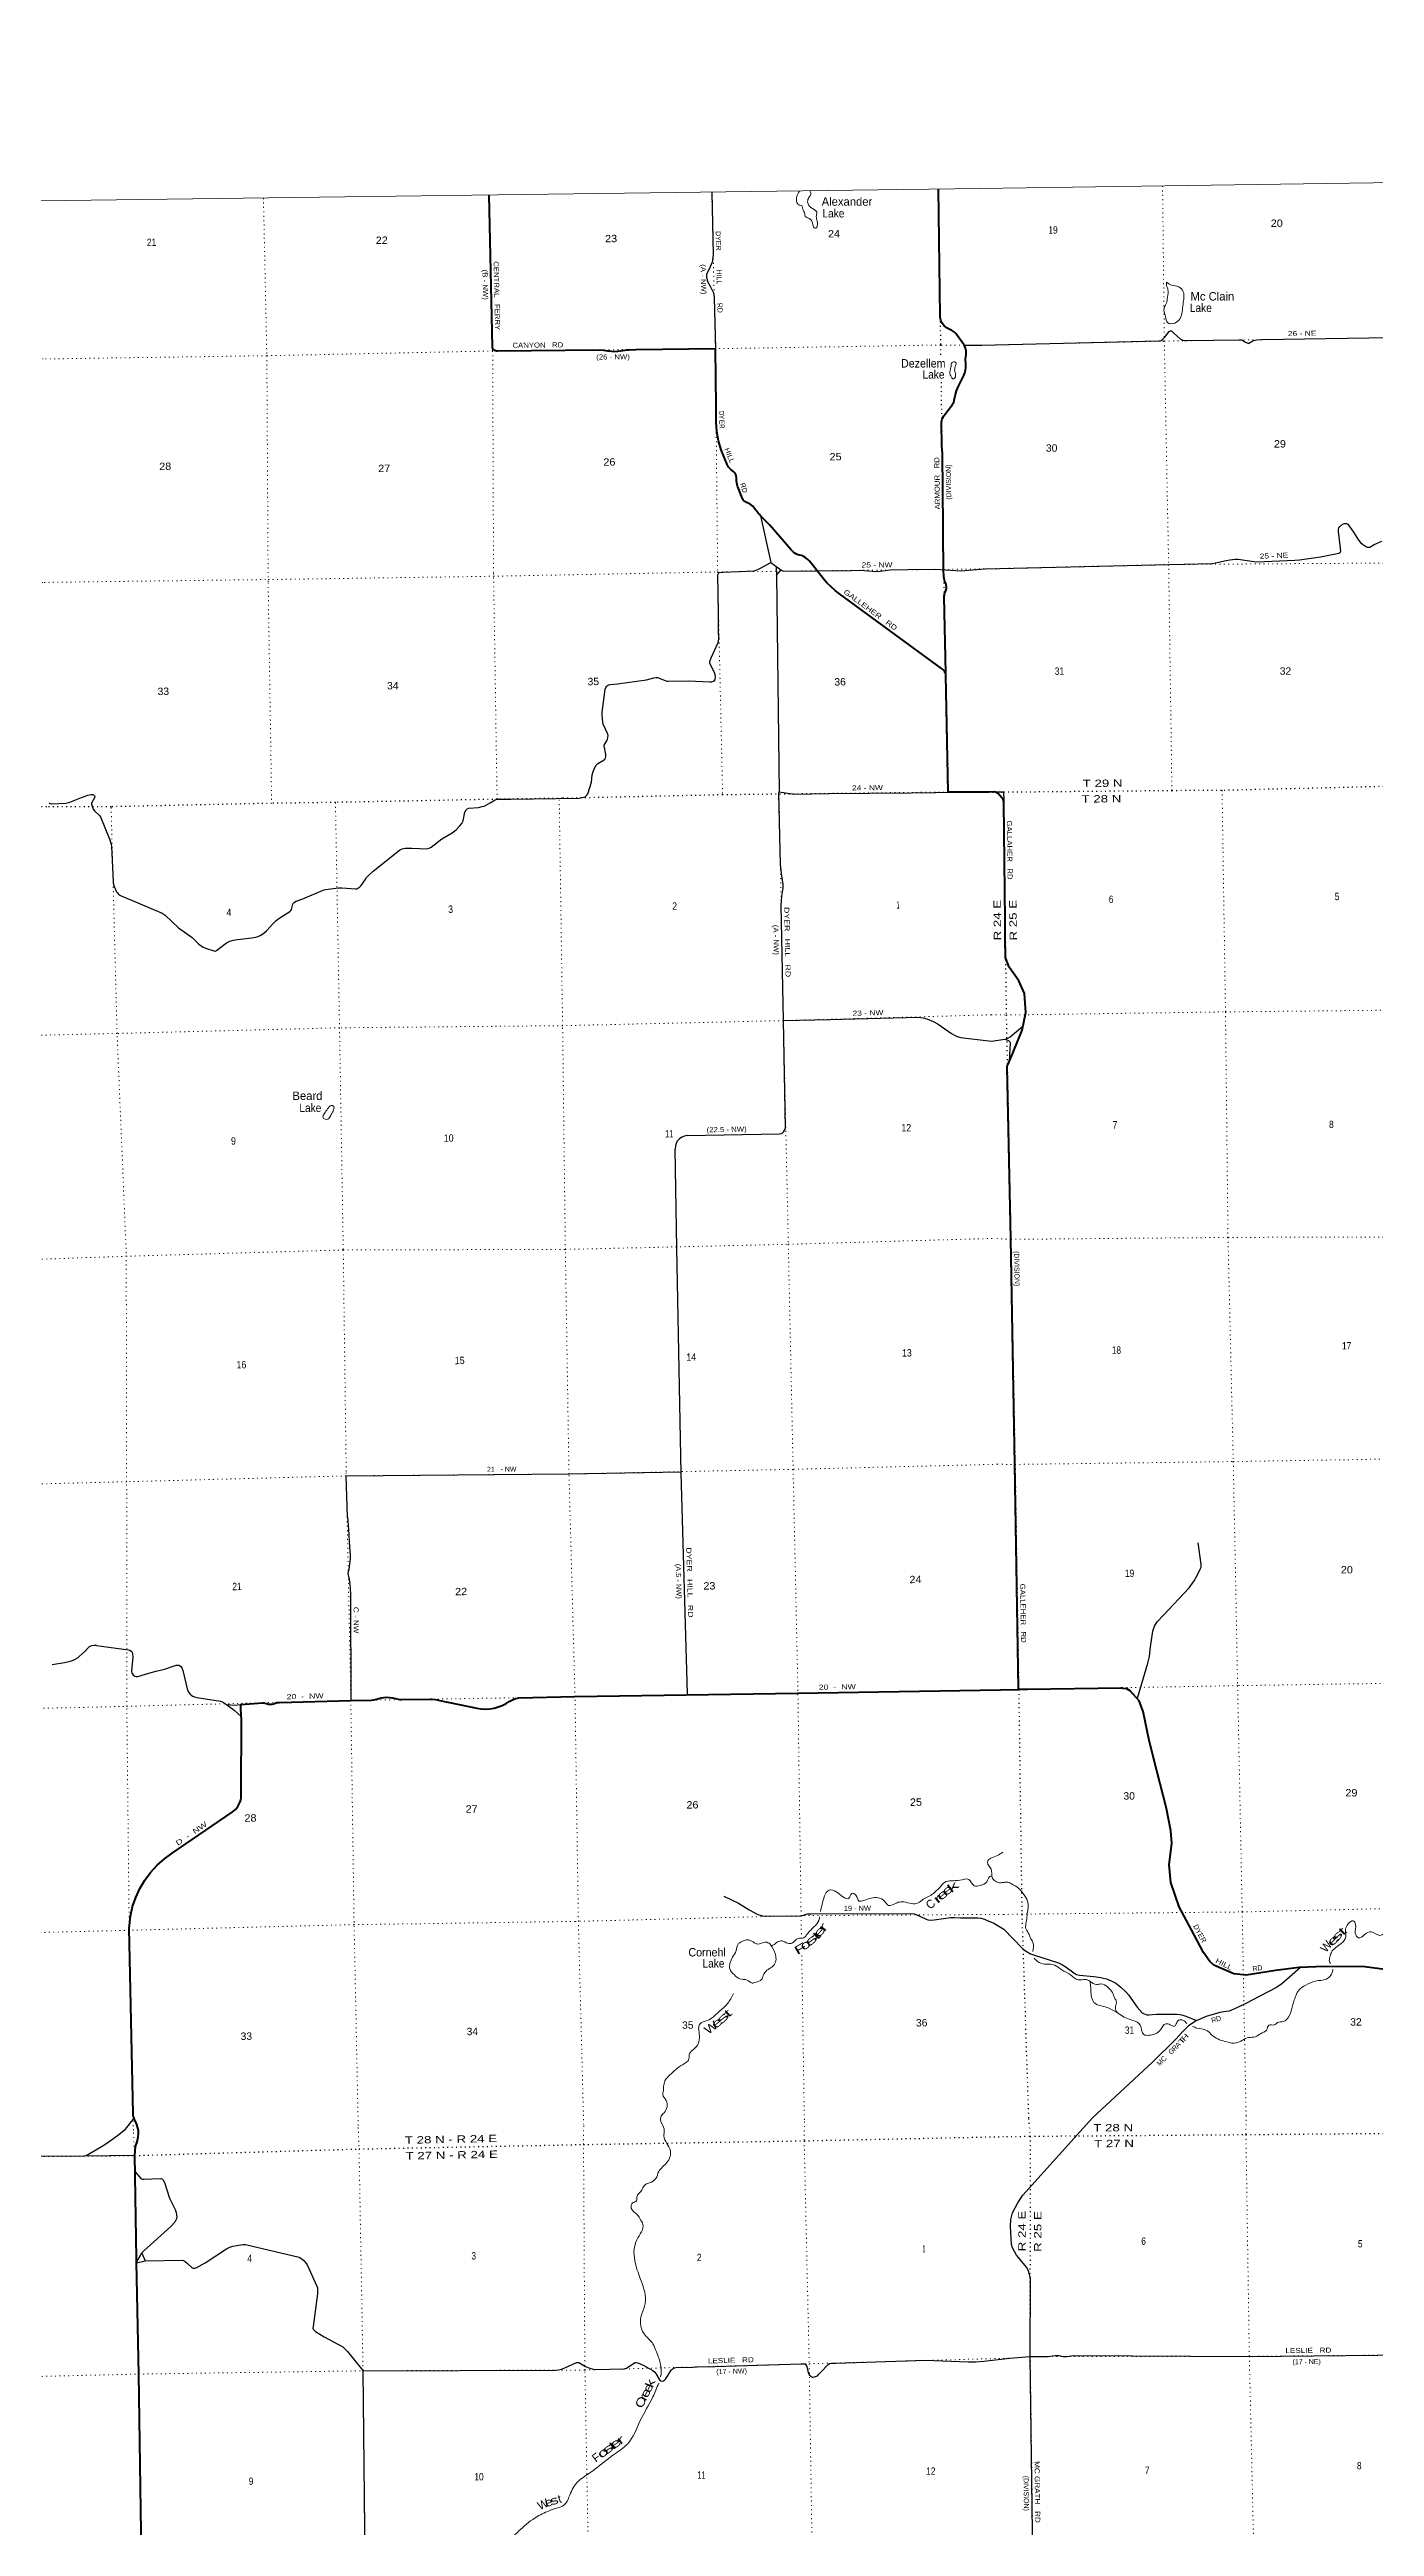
# Model space of a CAD drawing. Header units: feet. Extents: x 246606 to 497223, y 1368 to 189004.
# Drawn here: x 286116 to 317646, y 130086 to 189004 of the extents above; entities that cross this region are included whole.
import ezdxf
from ezdxf.enums import TextEntityAlignment as Align

# ---------------------------------------------------------------- set-up
doc = ezdxf.new("R2010")
doc.units = ezdxf.units.FT
doc.header["$LTSCALE"] = 70
doc.linetypes.add('DOTTED', pattern=[1.5, 0.3, -1.2])
for name, color, linetype, lineweight in [('26', 7, 'Continuous', 40), ('29', 7, 'Continuous', 25), ('30', 7, 'Continuous', 25), ('39', 7, 'Continuous', 13), ('4', 7, 'Continuous', 13), ('6', 7, 'DOTTED', 25), ('7', 7, 'DOTTED', 13)]:
    doc.layers.add(name, color=color, linetype=linetype, lineweight=lineweight)
doc.layers.add('27', color=7, linetype='Continuous')
doc.layers.add('41', color=7, linetype='Continuous')

msp = doc.modelspace()

# ---------------------------------------------------------------- linework, layer by layer
at = {"layer": '26'}
msp.add_line((308745.76, 149990.19), (309178.92, 149992.66), dxfattribs=at)
for points in [[(307443.85, 174158.91), (307443.53, 174175.11), (307408.31, 175978.74), (307408.11, 176004.1), (307410.56, 176029.33), (307415.63, 176054.17), (307423.28, 176078.35), (307427.65, 176089.21), (307453.51, 176159.43), (307457.55, 176187.96), (307458.6, 176216.76), (307456.62, 176245.51), (307451.65, 176273.9), (307443.74, 176301.61), (307432.98, 176328.34), (307427.15, 176340.14), (307424.86, 176345.42), (307411.36, 176382.46), (307401.81, 176420.7), (307396.3, 176459.73), (307392.28, 176638.51), (307381.14, 177465.91), (307380.31, 177662.19), (307365.35, 179387.26), (307348.39, 179583.64), (307343.35, 180122.96), (307344.44, 180151.81), (307348.53, 180180.39), (307355.59, 180208.38), (307365.54, 180235.49), (307378.26, 180261.4), (307393.63, 180285.84), (307395.27, 180288.15), (307502.39, 180428.66), (307602.8, 180564.15), (307619.47, 180591.1), (307633.23, 180619.65), (307643.93, 180649.48), (307647.41, 180662.05), (307669.24, 180769.91), (307700.55, 180885.51), (307743.78, 180997.19), (307767.07, 181046), (307873.42, 181254.08), (307895.62, 181313.39), (307911.49, 181374.69), (307920.87, 181437.32), (307923.65, 181500.58), (307920.5, 181557.36), (307916.92, 181595.4), (307916.81, 181646.6), (307922.04, 181697.53), (307927.48, 181752.09), (307929.7, 181790.17), (307927.93, 181828.26), (307922.19, 181865.97), (307912.54, 181902.86), (307899.08, 181938.55), (307881.97, 181972.63), (307866.29, 181997.72), (307680.2, 182247.81), (307669.17, 182261.82), (307650.26, 182281.98), (307629.34, 182300.05), (307606.65, 182315.84), (307582.44, 182329.17), (307556.96, 182339.9), (307524.39, 182351.25), (307492.77, 182366.11), (307462.86, 182384.19), (307435.02, 182405.3), (307407.36, 182432.11), (307382.66, 182461.65), (307361.19, 182493.62), (307343.17, 182527.65), (307328.8, 182563.38), (307318.26, 182600.42), (307311.64, 182638.36), (307309.17, 182670.54), (307271.65, 185683.7)], [(299197.92, 181853.58), (296772.93, 181833.12), (296761.85, 181832.51), (296750.77, 181833.05), (296739.81, 181834.75), (296729.08, 181837.59), (296718.71, 181841.53), (296708.81, 181846.54), (296699.49, 181852.55), (296690.84, 181859.51), (296682.97, 181867.33), (296675.96, 181875.93), (296669.89, 181885.21), (296664.82, 181895.08), (296660.81, 181905.43), (296657.91, 181916.13), (296656.14, 181927.09), (296655.89, 181929.71), (296578.55, 185539.62)], [(307443.85, 174158.91), (307434.8, 174175.11), (307432.53, 174180.76), (307422.6, 174199.57), (307410.76, 174217.23), (307397.13, 174233.56), (307390.15, 174240.33), (307365.24, 174261.44), (307340.15, 174279.8), (304912.65, 176056.33), (304822.79, 176128.03), (304617.43, 176318.32), (304557.81, 176381.15), (304242.15, 176788.53), (304190, 176846), (304158.83, 176877.39), (304124.55, 176905.35), (304087.54, 176929.57), (304048.19, 176949.79), (304006.95, 176965.79), (303964.26, 176977.39), (303961.31, 176978.01), (303934.51, 176986.43), (303893.76, 177003.18), (303854.99, 177024.1), (303818.62, 177048.96), (303785.04, 177077.48), (303754.63, 177109.35), (303246.98, 177699.17), (303044.77, 177908.29), (303003.25, 177954.22), (302980.06, 177979.88), (302957.71, 178004.22), (302957.54, 178004.41), (302928.68, 178042.18), (302919.18, 178057.75), (302903.95, 178082.71), (302884.55, 178107.75), (302879.72, 178113.98), (302852.39, 178142.51), (302822.22, 178168.02), (302789.56, 178190.24), (302754.75, 178208.92), (302718.18, 178223.87), (302703.59, 178228.62), (302692.22, 178234.34), (302671.46, 178246.95), (302652.13, 178261.67), (302634.45, 178278.33), (302622.93, 178291.71), (302604.78, 178316.68), (302595.26, 178341.71), (302495.59, 178603.58), (302489.84, 178618.05), (302477.98, 178655.63), (302470.12, 178694.24), (302466.33, 178733.46), (302460.44, 178822.61), (302456.77, 178856.09), (302453.34, 178874.05), (302448.05, 178891.55), (302440.96, 178908.4), (302432.14, 178924.42), (302421.7, 178939.42), (302409.75, 178953.26), (302402.86, 178960.05), (302325.22, 179015.02), (302317.76, 179021.67), (302294.21, 179045.69), (302273.31, 179072.05), (302255.28, 179100.45), (302240.31, 179130.57), (302102.77, 179484.65), (302036.7, 179696.81), (301997.49, 179921.06), (301981.94, 180148.18), (301982.05, 180224.08), (301976.35, 180519.46), (301961.96, 181887.77), (300066.13, 181864.74), (299910.82, 181856.73), (299863.07, 181850.96), (299702.83, 181832.18), (299643.48, 181823.32), (299569.46, 181817), (299485.83, 181818.14), (299402.78, 181828.01), (299395.14, 181829.79), (299297.16, 181846.86), (299197.92, 181853.58)], [(308452.05, 171341.16), (307503.96, 171335.57), (307444.57, 174125.11), (307443.85, 174158.91)], [(309178.92, 149992.66), (309178.52, 150016.85), (309091.05, 155348.43), (308992.02, 160712.08), (308908.63, 164799.73), (308908.16, 164822.72), (308919.42, 164849.73), (309037.12, 165132.04), (309258.79, 165680.65), (309352.01, 166097.89), (309317.85, 166551.23), (309179.8, 166849.41), (308954.66, 167180.37), (308876.43, 167380.4), (308866.91, 167404.73), (308866.49, 167430.4), (308859.9, 167836.64), (308859.9, 168291.99), (308823.25, 171086.83), (308818.21, 171132.5), (308805.89, 171165.94), (308689.19, 171306.79), (308654.97, 171330.71), (308603.36, 171343.45), (308452.05, 171341.16)], [(288230.25, 139506.53), (288189.96, 139647.28), (288150.27, 139745.65), (288141.59, 139762.03), (288127.12, 139795.49), (288116.22, 139830.28), (288109.02, 139866.01), (288105.6, 139902.3), (288012.88, 144313.73), (288016.04, 144377.37), (288042.84, 144606.39), (288093.43, 144831.36), (288167.26, 145049.81), (288263.52, 145259.35), (288381.15, 145457.67), (288518.87, 145642.62), (288675.17, 145812.15), (288848.33, 145964.42), (289036.46, 146097.75), (290464.42, 147076.68), (290505.49, 147108.19), (290543.05, 147143.82), (290576.67, 147183.17), (290605.99, 147225.83), (290630.7, 147271.32), (290650.52, 147319.14), (290665.23, 147368.77), (290674.67, 147419.66), (290678.73, 147471.27), (290677.39, 147523.01), (290677.04, 147527.19), (290682.55, 149286.59), (290675.21, 149383.38), (290665.78, 149550.14), (290667.45, 149634.15), (291182.54, 149675.54), (291215.13, 149673.93), (291247.38, 149668.92), (291275.33, 149661.71), (291302.58, 149653.05), (291330.58, 149647.28), (291359.04, 149644.46), (291387.63, 149644.64), (291416.05, 149647.81), (291443.98, 149653.93), (291471.12, 149662.93), (291476.07, 149664.92), (291483.87, 149669.16), (291498.36, 149675.56), (291513.45, 149680.42), (291528.96, 149683.67), (291535.57, 149684.35), (291558.9, 149685.18), (291585.57, 149685.97), (293286.83, 149736.54), (293774.82, 149743.98), (293832.64, 149749.4), (293889.58, 149760.83), (293901.73, 149764.39), (293927.31, 149771.9), (293951.73, 149779.49), (294004.49, 149794.34), (294072.94, 149806.07), (294142.24, 149810.58), (294211.63, 149807.82), (294280.35, 149797.82), (294347.65, 149780.69), (294380.33, 149771.26), (294440.6, 149759.06), (294501.81, 149753.22), (295171.7, 149764.73), (295223.33, 149764.6), (295298.93, 149758.17), (295373.45, 149743.88), (295406.95, 149734.75), (296281.6, 149552.05), (296384.1, 149535.7), (296487.75, 149530.14), (296591.4, 149535.45), (296693.94, 149551.57), (296794.23, 149578.32), (296891.18, 149615.4), (296983.71, 149662.41), (297053.82, 149706.78), (297100.63, 149735.82), (297150.22, 149759.81), (297202.05, 149778.48), (297255.54, 149791.63), (297285.45, 149796.45)], [(297285.45, 149796.45), (298619.11, 149824.71), (303923.23, 149910.47), (308745.76, 149990.19)], [(318139.98, 143305.17), (317351.53, 143408.35), (316253.23, 143399.16), (315853.25, 143378.02), (315287.12, 143309.57), (314591, 143196.48), (314300.75, 143227.7), (313826.27, 143437.27), (313726.19, 143522.26), (313579.55, 143737.58), (313294.39, 144277.3), (313001.01, 144826.96), (312797.75, 145400.39), (312762.14, 145821.42), (312821.44, 146336.92), (312802.16, 146631.14), (312694.21, 147161.86), (312463.08, 148059.63), (312285.41, 148778.77), (312138.36, 149472.22), (312045.42, 149722.78), (311833.91, 149965.2), (311750.12, 150011.5), (311668.68, 150022.14), (311644.47, 150030.49), (311618.68, 150030.07), (309391.28, 149993.89), (309178.92, 149992.66)], [(288402, 123005.49), (288324.65, 128329.19), (288240.15, 133710.21), (288186.89, 136365.97), (288188.05, 136449.36), (288156.02, 138425.85), (288144.63, 138911.14), (288165.86, 139121.19), (288199.87, 139237.3), (288225.74, 139355.68), (288233.56, 139433.85), (288230.25, 139506.53)]]:
    msp.add_lwpolyline(points, dxfattribs=at)
at = {"layer": '29'}
for p, q in [((301874.06, 185610.32), (301907.38, 184126.03)), ((301928.82, 183107.08), (301961.96, 181887.77)), ((307883.39, 181972.92), (308305.83, 181970.61)), ((303037.57, 177915.74), (303281.86, 176800.42)), ((303419.17, 176503.26), (303477.48, 171350.31)), ((308533.58, 165414.57), (308849.28, 165462.42)), ((301293.64, 163169.75), (303489.94, 163209.94)), ((287237.23, 151041.35), (287996.1, 150936.78)), ((288119.52, 139799.1), (287891.12, 139502.19)), ((288310.19, 136587.24), (288395.7, 136403.32))]:
    msp.add_line(p, q, dxfattribs=at)
for points in [[(301907.38, 184126.03), (301896.54, 183994.98), (301883.67, 183945.29), (301817.46, 183783.34), (301775.16, 183707.88), (301753.09, 183652.67), (301749.41, 183586.42), (301773.32, 183488.88), (301837.69, 183376.62), (301896.54, 183266.2), (301920.45, 183216.51), (301928.82, 183107.08)], [(308305.83, 181970.61), (312515.25, 182072.57), (312544.59, 182078.08), (312571.58, 182087.15), (312605.12, 182107.44), (312646.66, 182153.13), (312762.21, 182300.48), (312786.69, 182314.83), (312814.36, 182311.64), (312876.29, 182248.53), (313018.32, 182120.67), (313050.8, 182103.77), (313087.48, 182092.76), (313125.99, 182085.42), (313182.85, 182081.75), (314443.78, 182101.93), (314480.46, 182098.26), (314515.3, 182081.75), (314578.33, 182042.67), (314629.02, 182017.51), (314647.36, 182013.84), (314659.52, 182018.21), (314751.9, 182074.4), (314768.95, 182080.89), (314803.25, 182090.92), (314841.77, 182096.43), (314975.66, 182107.44), (318022.05, 182153.32)], [(308379.02, 176650.26), (313792.72, 176781.47), (313863.44, 176792.47), (314118.07, 176852.15), (314203.55, 176867.73), (314269.58, 176876.91), (314330.1, 176882.41), (314401.7, 176878.23), (314773.86, 176823.63), (314841.81, 176818.18), (315752.8, 176856.24), (315865.22, 176865.88), (316361.81, 176933.42), (316801.17, 177025.16), (316825.35, 177036.56), (316834.52, 177043.9), (316840.02, 177054.91), (316844.47, 177070.35), (316838.69, 177146.72), (316789.37, 177538.19), (316791.42, 177588.98), (316800.59, 177623.85), (316824.44, 177660.56), (316856.43, 177690.56), (316906.97, 177719.29), (316934.48, 177726.63), (316978.5, 177728.46), (316996.84, 177721.12), (317009.14, 177711.88), (317142.53, 177521.44), (317265.7, 177336.83), (317315.97, 177280.66), (317361.82, 177242.11), (317455.36, 177176.05), (317482.87, 177166.87), (317501.48, 177164.64), (317532.39, 177168.7), (317641.04, 177231.98), (317818.69, 177308.17)], [(299378.99, 172557.53), (299394.36, 172591.29), (299404.47, 172641.9), (299408.15, 172689.75), (299399.01, 172722.69), (299294.01, 172953.13), (299284.01, 172996.17), (299269.3, 173185.72), (299269.59, 173231.45), (299337.67, 173787.36), (299353.91, 173829.84), (299368.62, 173851.93), (299392.53, 173874.01), (299420.23, 173889.65), (299466.1, 173899.78), (299635.88, 173914.51), (300325.16, 174010.99), (300498.78, 174058.97), (300554.9, 174068.01), (300581.54, 174066.33), (300609.13, 174058.97), (300780.71, 173990.01), (300811.43, 173983.51), (300848.22, 173981.67), (301318.9, 173990.68), (301828.88, 173961.3), (301878.13, 173963.27), (301914.92, 173977.99), (301948.02, 174003.76), (301957.83, 174027.01), (301966.41, 174088.41), (301947.63, 174172.21), (301832.55, 174398.68), (301830.31, 174452.8), (301870.73, 174551.64), (302030.78, 174900), (302045.74, 174981.91), (302039.52, 175187.55), (302032.62, 175593.81), (302017.91, 176506.62), (302032.62, 176543.43), (302054.69, 176561.83), (302142.97, 176576.56), (302882.92, 176603.36), (302933.8, 176617.04), (303001.8, 176655.02), (303281.86, 176800.42)], [(303281.86, 176800.42), (303541.64, 176612.45), (303561.87, 176601.4), (303586.69, 176596.8), (305183.54, 176614.74), (305404.69, 176619.8), (305697.11, 176595.88), (305783.46, 176591.31), (305884.7, 176599.56), (306118.27, 176627.16), (306548.63, 176634.52), (307203.36, 176645.56), (307801.08, 176606.92), (308080.63, 176625.32), (308379.02, 176650.26)], [(303409.35, 176708.17), (303419.17, 176503.26), (303524.29, 176625)], [(294917.37, 169999.73), (295082.51, 169991.81), (295154.24, 170009.82), (295200.22, 170032.3), (295452.38, 170229.69), (295698.17, 170369.26), (295794.26, 170446.37), (295873.4, 170531.44), (295930.36, 170597.28), (295955.95, 170653.88), (295998.1, 170863.25), (296029.67, 170917.5), (296055.42, 170939.59), (296092.76, 170955.38), (296322.53, 170976.12), (296412.21, 170994.8), (296456.35, 171009.52), (296548.3, 171053.69), (296600.6, 171085.25), (296721.18, 171160.43), (296769, 171175.15), (297092.69, 171175.15), (298709.28, 171199.07), (298801.24, 171213.79), (298865.61, 171230.35), (298904.23, 171265.32), (298928.52, 171298.51), (299014.96, 171574.12), (299026.91, 171755.46), (299049.52, 171830.31), (299119.41, 171973.85), (299141.48, 171999.62), (299161.74, 172018.67), (299314.86, 172106.41), (299336.43, 172132.12), (299347.46, 172157.89), (299352.06, 172186.41), (299351.03, 172237.2), (299312.57, 172441.03), (299313.43, 172464.31), (299319.87, 172476.27), (299378.99, 172557.53)], [(286111.2, 171086.83), (286131.43, 171072.11), (286171.6, 171063.62), (286506.19, 171077.66), (286567.31, 171090.52), (286601.33, 171100.64), (286874.94, 171216.46), (286987.5, 171255.38)], [(286987.5, 171255.38), (287024.33, 171268.11), (287106.17, 171285.59), (287144.98, 171287.34), (287164.11, 171273.63), (287183.42, 171252.46), (287193.53, 171231.3), (287193.53, 171218.42), (287189.39, 171206.43), (287117.21, 171075.79), (287118.13, 171050.95), (287121, 171027.46), (287143.88, 170962.61), (287158.59, 170936.85), (287187.63, 170898.04), (287310.32, 170779.5), (287330.86, 170750), (287550.33, 170208.07), (287568.72, 170152.86), (287581.33, 170099.38), (287592.63, 170042.43), (287601.67, 169885.59), (287630.33, 169209.67), (287639.53, 169139.74), (287654.72, 169095.11), (287712.18, 168971.34), (287730.57, 168943.74), (287750.8, 168921.65), (287791.96, 168888.65), (287820.69, 168870.12), (288221.44, 168706.57), (288797.27, 168457.88), (288868.71, 168414.29), (289187.43, 168113.98), (289512.14, 167882.17), (289657.39, 167732.1), (289753.61, 167662.85), (289830.82, 167630.23), (290025.8, 167563.47), (290058.91, 167559.79), (290090.89, 167570.15), (290328.59, 167752.1), (290408.34, 167795.35), (290496.62, 167821.12), (290588.54, 167837.15), (290933.19, 167871.29), (291055.72, 167902.09), (291125.6, 167931.54), (291213.88, 167986.75), (291275.71, 168038.47), (291452.93, 168232.89), (291508.14, 168284.88), (291597.96, 168350.91), (291833.67, 168500.62), (291862.18, 168526.9), (291877.81, 168548.06), (291903.56, 168673.2), (291922.19, 168705.67), (291948.62, 168725.65), (291984.48, 168746.81), (292143.83, 168805.07), (292627.26, 169007.23), (292650.26, 169017.34), (292685.87, 169023.42), (292990.5, 169063.35), (293074.86, 169065.33), (293398.79, 169039.43), (293429.14, 169042.19), (293453.81, 169052.89), (293501.78, 169087.28), (293530.29, 169119.48), (293624.97, 169257.43), (293662.71, 169309.04), (293714.2, 169364.25), (293820.32, 169463.83), (294446.17, 169958.68), (294507.23, 169989.67), (294582.27, 170006.53), (294737, 170008.39), (294917.37, 169999.73)], [(303511.53, 169619.74), (303474.27, 171307.39), (303477.48, 171350.31)], [(303477.48, 171350.31), (303839.25, 171290.82), (304653.89, 171307.16)], [(304653.89, 171307.16), (306618.27, 171324.5), (306722.51, 171332.79), (306898.77, 171324.5), (307503.96, 171335.57)], [(308603.36, 171343.45), (308820.69, 171343.44), (308821.88, 171123.32)], [(303524.79, 168647.95), (303543.84, 168866.82), (303574.61, 169052.6), (303576.73, 169103.56), (303573.55, 169142.85), (303543.84, 169350.93), (303518.37, 169546.27), (303511.53, 169619.74)], [(303628.41, 163357.73), (303580.99, 165905.97), (303524.79, 168647.95)], [(303580.99, 165905.97), (304697.54, 165935.77), (304978.3, 165943.54), (306799.06, 165986.91)], [(306799.06, 165986.91), (306908.71, 165973.81), (306995.14, 165949.88), (307147.8, 165885.47), (307259.98, 165824.74), (307583.67, 165596.54), (307666.44, 165550.53), (307716.09, 165530.28), (307802.53, 165502.68), (307929.43, 165486.11), (308533.58, 165414.57)], [(308849.28, 165462.42), (308888.82, 165475.82), (308922.66, 165488.52), (308973.43, 165520.26), (309279.88, 165775.04)], [(308849.28, 165462.42), (308932.71, 165430.33), (308954.39, 165418.68), (308962.33, 165411.28), (308969.73, 165401.76), (308975.54, 165382.71), (308976.07, 165359.43), (308967.08, 165236.69), (308952.28, 164936.19)], [(303489.94, 163209.94), (303541.74, 163223.17), (303583.12, 163260.33), (303613.89, 163303.86), (303628.41, 163357.73)], [(301293.64, 163169.75), (301225.37, 163156.28), (301165.95, 163130.81), (301104.41, 163090.46), (301055.6, 163035.26), (301025.89, 162982.18), (301011.03, 162929.09), (301003.9, 162848.7)], [(301295.04, 149890.13), (301149.78, 155144.15), (301041.53, 160491.54), (301003.9, 162848.7)], [(293207.08, 154099.84), (293174.67, 155075.8), (298477.31, 155121.17), (301148.86, 155174.93)], [(293207.08, 154099.84), (293229.15, 153798.02), (293251.22, 153385.78), (293271.46, 153188.86), (293273.29, 153106.04), (293236.5, 152855.75), (293216.28, 152750.85), (293236.5, 152649.63), (293264.1, 152518.97), (293280.64, 152259.48), (293286.83, 149736.54)], [(312009.68, 149784.53), (312255.64, 150620.98), (312291.6, 150777.57), (312314.86, 151010.37), (312374.09, 151382.82), (312414.28, 151501.32), (312475.61, 151602.91), (312627.91, 151763.74), (313237.07, 152415.54), (313351.29, 152576.37), (313423.2, 152703.35), (313499.35, 152855.71), (313518.39, 152906.49), (313524.73, 152974.23), (313448.59, 153482.12)], [(287237.23, 151041.35), (287171.2, 151041.95), (287118.14, 151033.46), (287062.97, 151010.11), (287024.77, 150980.38), (286961.1, 150910.31), (286831.65, 150785.04), (286789.2, 150751.06), (286721.29, 150710.72), (286651.26, 150674.63), (286579.11, 150649.15), (286470.87, 150627.91), (286182.26, 150583.33)], [(287996.1, 150936.78), (288027.5, 150928.36), (288058.28, 150910.31), (288082.69, 150881.64), (288094.36, 150838.12), (288095.43, 150775.48), (288065.72, 150431.51), (288073.14, 150383.74), (288103.91, 150342.33), (288149.54, 150309.42), (288179.25, 150300.93), (288214.27, 150304.11), (288401.02, 150359.32), (288647.19, 150427.26), (288825.46, 150473.97), (289131.05, 150571.65), (289162.89, 150573.78), (289192.6, 150571.66), (289211.7, 150565.29), (289232.92, 150550.41), (289264.76, 150512.21), (289292.34, 150448.5), (289394.21, 150011.1), (289427.1, 149933.61), (289470.6, 149879.46), (289488.65, 149859.29), (289528.97, 149835.94), (289569.29, 149816.83), (289623.4, 149803.02), (290183.66, 149713.84), (290229.29, 149697.92), (290260.06, 149684.12), (290325.18, 149638.66)], [(290325.18, 149638.66), (290361.91, 149615.19), (290506.22, 149503.84), (290676.28, 149355.87)], [(290336.16, 149634.15), (290510.64, 149620.9), (290667.45, 149634.15)], [(302159.47, 145076.02), (302511.32, 144914.61), (302768.8, 144752.66), (302954.55, 144647.76), (302995.02, 144633.04), (303083.29, 144610.95), (303180.77, 144605.43), (303982.63, 144612.79), (304065.4, 144625.68), (304122.41, 144649.6), (304150, 144655.12), (304240.11, 144656.96), (306645.72, 144664.32), (306695.38, 144658.81), (306741.35, 144642.24), (306976.76, 144531.82), (307015.39, 144515.26), (307070.57, 144511.58), (307168.03, 144517.1), (307557.93, 144568.63), (307655.42, 144570.47), (307793.34, 144561.26), (308203.48, 144563.11), (308278.88, 144553.9), (308365.33, 144529.98), (308411.3, 144509.74), (308587.85, 144436.12), (308824.1, 144295.32)], [(308824.1, 144295.32), (309269.04, 143836.33), (309339.87, 143779.19), (309379.02, 143751.68), (309463.62, 143709.36), (309556.7, 143675.49), (310127.79, 143489.27), (310208.15, 143453.29), (310288.54, 143404.62), (310512.75, 143239.55), (310558.2, 143218.39), (310622.74, 143201.46), (310965.39, 143167.6), (311130.36, 143142.2), (311194.87, 143127.39), (311265.74, 143108.34), (311379.95, 143063.9), (311489.95, 143006.76), (311612.62, 142917.88), (311731.08, 142803.61), (311792.4, 142731.65), (312001.82, 142435.38), (312120.27, 142304.17), (312146.7, 142287.24), (312186.89, 142270.31), (312229.19, 142259.73), (312272.56, 142257.62), (312458.69, 142270.31), (312945.18, 142270.31), (313018.15, 142263.96), (313084.78, 142249.15), (313153.52, 142227.99), (313406.95, 142119.11)], [(315885.76, 143379.74), (315690.53, 143207.36), (315442.01, 142996), (315317.75, 142908.01), (314920.12, 142697.61), (314597.04, 142535.98), (314386.27, 142430.3), (314315.54, 142397.78), (314242.9, 142367.18), (314187.46, 142346.14), (314063.2, 142330.83), (313963.79, 142313.62), (313833.8, 142273.45), (313640.24, 142212.72), (313404.15, 142113.26), (313220.14, 141994.18), (313059.56, 141837.34), (312919.53, 141678.1), (312362.75, 141127.22), (310939.1, 139809.52)], [(309450.25, 136008.2), (309420.52, 136142.44), (309369, 136245.55), (309126.1, 136540.17), (309030.41, 136716.93), (309008.33, 136790.59), (308986.25, 137217.78), (308993.61, 137387.18), (309030.41, 137549.22), (309155.54, 137784.91), (309280.67, 137969.04), (310939.1, 139809.52)], [(287891.12, 139502.19), (287768.74, 139400.29), (287646.59, 139311.16), (287514.26, 139219.48), (287404.83, 139150.73), (286986.15, 138898.07)], [(288143.47, 138909.12), (286958.58, 138897.81), (285499.89, 138883.91)], [(288155.93, 138519.04), (288288.57, 138359.44), (288317.09, 138345.53), (288349.64, 138344.16), (288748.56, 138364.25), (288787.36, 138356.89), (288805.18, 138346.71), (288817.9, 138333.97), (288861.71, 138241.13), (288962.96, 137918.89), (288976.99, 137882.41), (289102.53, 137628.58), (289127.11, 137552.82), (289141.1, 137487.88), (289143.65, 137452.87), (289137.28, 137406.39), (289124.56, 137372.02), (289095.3, 137325.54), (289006.75, 137224.32), (288361.22, 136642.44), (288307.65, 136584.49), (288270.75, 136532.29), (288187.1, 136381.2)], [(288187.04, 136358.37), (288395.7, 136403.32), (289287.32, 136417.03), (289319.25, 136406.23), (289342.15, 136390.95), (289399.65, 136340.22), (289507.57, 136235.61), (289530.77, 136227.44), (289573.74, 136227.97), (289606.82, 136238.15), (289817, 136358.72), (290329.69, 136692.86), (290403.37, 136732.19), (290477.9, 136755.56), (290665.5, 136788.21), (290726.58, 136793.3), (290779.95, 136790.41), (292054.44, 136489.8), (292123.72, 136454.61), (292169.53, 136413.86), (292210.25, 136362.93), (292247.36, 136305.48), (292480.17, 135803.57), (292492.73, 135760.66), (292495.27, 135712.28), (292493.45, 135622.52), (292386.11, 134843.5), (292385.84, 134799.34), (292393.48, 134778.96), (292420.05, 134749.37), (292449.46, 134722.94), (292650.8, 134593.82), (293092.87, 134354.92), (293151.86, 134306.57), (293205.74, 134247.9), (293574.91, 133794.41)], [(309450.25, 136008.2), (309447.4, 134127.51), (309517.31, 128760.29), (309615.22, 123413.54), (309667.12, 118034.03)], [(293574.91, 133794.41), (293625.06, 128542.9), (293686.75, 123209.01), (293688.84, 123067.93)], [(293576.44, 133788.12), (298158.6, 133806.66), (298230.38, 133813.61), (298302.16, 133829.83), (298378.56, 133859.94), (298653.96, 133986.99), (298674.32, 133989.54), (298698.69, 133988.01), (298709.95, 133981.9), (298871.93, 133889.98), (298949.17, 133862.21), (299051.18, 133827.51), (299104.43, 133820.56), (299788.63, 133839.09), (299811.78, 133841.41), (299846.51, 133852.99), (299901.04, 133887.69), (300053.66, 133985.72), (300076.82, 133989.07), (300114.74, 133980.62), (300239.37, 133925.11), (300471.03, 133792.18), (300522.89, 133752.25), (300547.37, 133720.87), (300633.03, 133570.68), (300661.89, 133550.25), (300697.52, 133545.16), (300728.06, 133550.25), (300750.14, 133566.44), (300781.5, 133598.64), (300905.35, 133804.45), (300934.2, 133830.38), (300957.1, 133846.93), (300987.64, 133857.12), (301019.3, 133864.61), (301430.33, 133874.99), (301525.08, 133880.94), (301959.25, 133892.44), (303994.47, 133957.3), (304088.24, 133951.51), (304114.87, 133929.5), (304134.28, 133892.38), (304167.16, 133743.86), (304199.32, 133681.4), (304224.77, 133666.12), (304275.66, 133640.66), (304320.3, 133641.49), (304387.64, 133671.21), (304423.27, 133706.87), (304474.17, 133757.8), (304646.25, 133941.08), (304678.66, 133959.62), (304728.44, 133970.04), (304832.64, 133971.2), (306962.55, 134044.64), (307974.25, 133999.78), (308154.1, 133999.72), (308351.26, 134017.66), (308964.47, 134088.92)], [(308964.5, 134089.63), (309447.4, 134127.51), (309879.01, 134132), (310045.09, 134150.43), (310092.56, 134154.39), (310131.13, 134152.19), (310243.52, 134131.11), (310276.4, 134130.08), (310324.3, 134129.35), (310487.6, 134148.68), (314667.6, 134131.36), (320028.46, 134181.05), (325337.37, 134187.85), (330651.54, 134263.28), (336020.63, 134298.94)]]:
    msp.add_lwpolyline(points, dxfattribs=at)
at = {"layer": '39'}
for points in [[(303960.42, 185638.58), (303899.18, 185507.51), (303894.71, 185390.38), (303946.12, 185312.37), (304014.91, 185289.11), (304050.61, 185180.61), (304085.55, 185128.61), (304098.8, 185042), (304192.23, 184984.76), (304274.35, 184868.83), (304316.01, 184766.47), (304354.47, 184752.88), (304385.95, 184807.81), (304375.94, 184953), (304364.49, 185055.78), (304373.36, 185144.72), (304308.21, 185196.29), (304179.8, 185309.56), (304158.3, 185410.19), (304203.34, 185505.68), (304232.62, 185574.71), (304213.16, 185641.77)], [(312694.06, 183472.16), (312811.86, 183400.73), (312987.52, 183359.47), (313094.14, 183242.37), (313089.25, 182947.86), (313018.83, 182605.81), (312896.04, 182498.78), (312720.94, 182507.78), (312672.17, 182652.11), (312637.85, 182774.52), (312653.22, 182894.6), (312688.87, 182960.95), (312720.36, 183114.77), (312731.25, 183296.46), (312705.85, 183368.61), (312694.06, 183472.16)], [(307553.71, 181404.29), (307572.73, 181487.31), (307580, 181545.94), (307623.95, 181572.79), (307682.54, 181559.48), (307675.49, 181484.7), (307654.67, 181385.5), (307672, 181294.91), (307661.22, 181197.88), (307603.2, 181168.82), (307574.25, 181224.93), (307551.53, 181267), (307540.48, 181339.51), (307553.71, 181404.29)], [(292673.56, 163721.93), (292752.64, 163832.03), (292818.39, 163885.42), (292879.08, 163866.08), (292876.14, 163785.3), (292821.3, 163669.48), (292764.1, 163579.88), (292701.97, 163556.81), (292626.92, 163596.14), (292639.95, 163675.04), (292673.56, 163721.93)], [(319491.34, 148897.66), (319423.89, 148616.16), (319341.94, 148473.54), (319138.74, 148250.14), (319109.48, 147969.32), (319156.6, 147804.79), (319149.95, 147611.07), (319173.65, 147520.75), (319187.94, 147393.95), (319115.15, 147186.97), (319066.42, 146984.45), (318973.71, 146881.98), (318789.73, 146824.28), (318719.03, 146728.25), (318753.74, 146468.72), (318754.13, 146331.6), (318709.14, 146030.33), (318648.53, 145817.51), (318569.19, 145640.66), (318480.79, 145407.19), (318406.1, 145194.12), (318338.22, 145051.76), (318230.1, 144910.7), (318238.22, 144676.92), (318149.74, 144562.43), (318077.73, 144426.04), (317909.55, 144384.75), (317874.43, 144208.69), (317776.99, 144146.46), (317566.42, 144229.46), (317402.78, 144158), (317267.29, 144087.04), (317186.95, 144196.53), (317197.38, 144404.43), (317137.53, 144492.1), (317022.18, 144419.48), (316954.02, 144293.24), (316961.25, 144109.86), (316855.43, 143952.71), (316621.83, 143742.89), (316587.38, 143643.46), (316575.43, 143522.26), (316599.56, 143476.29)], [(308798.51, 146128.36), (308678.31, 146044.56), (308513.97, 145983.75), (308442.48, 145908.07), (308447.46, 145837.49), (308509.12, 145745.5), (308536.82, 145632.85), (308544.28, 145528), (308630.16, 145432.3), (308721.24, 145399.26), (308808.64, 145401.85)], [(308537.08, 145556.05), (308495.7, 145545.49), (308418.8, 145423.31), (308260.9, 145332.31), (308120.05, 145322.28), (307993.13, 145473.92), (307775.83, 145456.77), (307413.95, 145407.34), (307322.54, 145315.24), (307121.7, 145122.72), (306879.83, 144986.14), (306750.02, 144903.6), (306588.81, 144909.44), (306403.03, 144945.21), (306284.51, 144921.36), (306077.91, 144857.94), (305985.93, 144957.58), (305829.76, 145038.17), (305494.19, 144979.01), (305375.57, 144963.24), (305305.22, 145101.53), (305207.97, 145144.59), (305129.05, 145022.39), (304995.62, 145058.88), (304838.85, 145183.87), (304671.16, 145221.91), (304579.7, 145133.85), (304513.94, 144931.09), (304460, 144716.44)], [(309514.42, 143761.23), (309519.62, 143978.3), (309451.2, 144096.07), (309415.33, 144192.23), (309344.62, 144326.09), (309360.34, 144461.48), (309377.61, 144623.12), (309400.6, 144917.95), (309321.13, 145091.99), (309173.29, 145266.84), (309006.51, 145374.8), (308895.25, 145413.17), (308808.64, 145401.85)], [(304442.93, 144586.17), (304436.57, 144544.49), (304342.05, 144383.72), (304194.99, 144236.35), (304124.48, 144147.92), (304062, 144091.19), (303931.32, 144073.23), (303795.8, 143966.39), (303677.07, 143958.69), (303547.42, 144013.4), (303438.95, 143991.71), (303361.2, 143932.1), (303297.28, 143892.86)], [(303297.28, 143892.86), (303240.39, 143958.11), (303117.19, 143978.76), (302972.57, 143938.58), (302857.07, 143989.62), (302745.64, 144036.67), (302560.9, 143981.84), (302503, 143936.69), (302456.52, 143782.66), (302371.76, 143628.14), (302309.13, 143475.92), (302304.67, 143346.64), (302413.21, 143206.67), (302543.37, 143111.4), (302721.09, 143081.34), (302836.82, 143012.13), (302925.27, 143031.41), (303057.52, 143093.65), (303100.69, 143189.1), (303187.82, 143315.38), (303305.77, 143393.59), (303393.02, 143509.78), (303397.35, 143649.15), (303297.28, 143892.86)], [(310874.04, 143053.71), (310767.65, 143098.94), (310594.95, 143085.8), (310413.89, 143205.61), (310202.64, 143326.91), (310035.79, 143438.9), (309755.78, 143468.24), (309585.23, 143562.02), (309545.95, 143604.97)], [(316659.09, 143335.4), (316657.4, 143320.03), (316504.28, 143107.59), (316233.65, 143060.46), (316010.17, 142961.73), (315855.25, 142852.11), (315773.33, 142707.48), (315687.61, 142435.74), (315597.23, 142200.21), (315482.41, 142097.35), (315338.1, 142070.6), (315266.62, 142018.92), (315132.05, 142010.5), (315075.77, 141894.55), (314936.54, 141807.39), (314811.14, 141734.6), (314652.62, 141715.66), (314359.28, 141587.46), (314129.66, 141609.62), (313809.47, 141751.17), (313619.84, 141901.08), (313420.06, 141941.91), (313318.76, 141980.65)], [(302394.02, 142764.11), (302248.24, 142521.89), (302031.48, 142315.02), (301774.26, 142121.71), (301586.18, 142028.27), (301563.32, 141931.07), (301583.76, 141759.79), (301550.09, 141567.57), (301465.02, 141453.35), (301347.75, 141336.67), (301333.38, 141207.29), (301178.13, 141069.9), (300879.3, 140825.55), (300762.36, 140684.66), (300729.94, 140548.97), (300725.23, 140450), (300708.31, 140360.95), (300790.79, 140218.79), (300810.98, 140065.67), (300740.35, 139925.41), (300670.85, 139851.79), (300657.73, 139778.94), (300674.44, 139691.49), (300686.34, 139669.42)], [(311524.44, 142310.33), (311280.06, 142430.41), (311104.29, 142477.72), (311011.11, 142516.41), (310905.2, 142708.13), (310899.31, 142814.9), (310886.32, 142982.05), (310873.23, 143058.45)], [(310873.23, 143058.45), (311031.2, 142976.55), (311135.51, 142990.49), (311293.62, 142918.67), (311408.55, 142785.59), (311467.28, 142647.48), (311502.65, 142579.55), (311486.79, 142452.22), (311492.33, 142365.6), (311524.44, 142310.33)], [(313179.99, 142053.16), (313089.08, 142125.62), (312980.42, 142129.75), (312927.67, 142042.1), (312888.38, 141988.98), (312783.29, 142019.39), (312682.32, 142043.82), (312550.15, 141898.3), (312278.96, 141768.48), (312155.98, 141786.47), (312067.6, 142010.77), (311896.77, 142120.68), (311578.48, 142268.31), (311511.08, 142320.72)], [(300686.34, 139669.42), (300744.85, 139496.96), (300736.2, 139375.94), (300891.73, 139022.1), (300807.73, 138742.01), (300613.17, 138527.01), (300543.85, 138365.91), (300396.18, 138259.65), (300297.21, 138221.77), (300183.5, 138050.79), (300098.33, 137946.26), (300085.69, 137833.32), (299992.71, 137781.29), (299959.86, 137658.36), (300092.21, 137514.48), (300160.26, 137413.27), (300238.23, 137277.71), (300091.28, 136905.1), (300060.3, 136332.19), (300193.42, 135930.02), (300291.61, 135390.81), (300211.79, 135142.99), (300176.41, 134913.13), (300263.92, 134666.55), (300476.46, 134429.48), (300546.26, 134273.78), (300649.63, 133972.65), (300662.29, 133671.93), (300656.26, 133647.5)], [(300612.87, 133497.5), (300474.4, 133168.36), (300175.34, 132604.76), (299876.35, 132053.27), (299538.42, 131790.51), (299249.09, 131569.9), (298953.68, 131343.26), (298682.6, 131146.77), (298497.64, 130832.85), (298355.36, 130591.38), (298201.83, 130525.5), (297917.09, 130421.9), (297613.89, 130251.8), (297241.44, 129934.72), (297016.26, 129641.16), (296932.52, 129415.56), (296766.27, 129220.6), (296607.71, 128946.92), (296532.02, 128717.24), (296426.5, 128574.47), (296325.27, 128484.14)]]:
    msp.add_spline(points, degree=3, dxfattribs=at)
at = {"layer": '4'}
msp.add_lwpolyline([(246606.45, 184933.96), (277430.77, 185294.38), (308254.57, 185697.19), (339077.78, 186142.4), (369900.35, 186630.01), (400722.22, 187160.02), (431543.33, 187732.43), (462363.63, 188347.22), (493183.04, 189004.41), (497222.97, 5471.78), (466151.09, 4809.2), (435078.34, 4189.37), (404004.75, 3612.28), (372930.4, 3077.93), (341855.35, 2586.32), (310779.64, 2137.47), (279703.36, 1731.35), (248626.54, 1367.98)], close=True, dxfattribs=at)
at = {"layer": '6'}
for points in [[(307271.65, 185683.7), (307318.41, 181976.28), (307322.44, 181685.2)], [(307330.66, 181091.46), (307392.28, 176638.51), (307503.96, 171335.57)], [(308452.05, 171341.16), (308820.69, 171343.44), (312825.51, 171381.97), (314066.03, 171389.79), (318150.23, 171488.21), (319358.41, 171505.54), (323507.53, 171570.83), (324600.92, 171598.22), (328894.03, 171708.41), (330050.02, 171712.64), (334215.58, 171766.19), (335283.05, 171781.03), (339294.2, 171840.87)], [(308452.05, 171341.16), (307503.96, 171335.57), (302133.04, 171275.12), (298319.13, 171193.13), (296766.74, 171170.33), (292920.73, 171094.72), (291402.35, 171073.64), (287582.6, 170992.34), (286049.9, 170987.2), (282345.87, 170988.25), (280809.69, 170942.7), (280673.16, 170940.11)], [(308820.69, 171343.44), (308881.52, 166038.81), (308993.16, 160702.82), (309091.05, 155348.43), (309178.93, 149991.85), (309254.46, 144651.19), (309412.59, 139788.43)], [(309412.59, 139788.43), (309449.55, 139368.39), (309447.4, 134127.51), (309517.31, 128760.29), (309615.22, 123413.54), (309667.12, 118034.03), (309750.61, 112713.35), (309790.05, 107363.98), (309850.77, 101952.65), (309943.45, 96676.08), (309963.17, 93888.86)], [(278006.89, 138759.88), (282830.08, 138863.56), (288143.47, 138909.12), (293481.58, 139065.57), (298823.48, 139171.54), (304074.59, 139259.78), (308891.98, 139360.72)], [(308891.98, 139360.72), (309449.55, 139368.39), (314586.63, 139407.68), (319866.82, 139456.54), (325193.58, 139489.74), (330574.77, 139525.53), (335862.93, 139582.53), (339781.5, 139636.39)]]:
    msp.add_lwpolyline(points, dxfattribs=at)
at = {"layer": '7'}
msp.add_line((304015.87, 143667.51), (304079.72, 139715.58), dxfattribs=at)
for points in [[(301874.06, 185610.32), (301961.96, 181887.77), (302015.32, 176577.97), (302133.04, 171275.12)], [(312602.84, 185757.43), (312644.19, 182068.82), (312747.4, 176754.86), (312825.51, 171381.97)], [(291206.98, 185469.18), (291287.2, 181721.38), (291318.85, 176322.84), (291402.35, 171073.64)], [(296579.23, 185539.63), (296661.44, 181834.35), (296682.98, 176549.97), (296766.74, 171170.33)], [(308305.83, 181970.61), (312644.19, 182068.82), (317989.47, 182149.2), (323321.91, 182273.73), (328602.68, 182363.06), (333920.91, 182380.45), (339133.8, 182440.07)], [(308305.83, 181970.61), (307318.41, 181976.28), (301961.96, 181887.77), (296661.44, 181834.35), (291287.2, 181721.38), (285968.88, 181643.49), (280609.87, 181595.32), (278958.14, 181546.22)], [(333504.3, 177094.31), (328716.23, 177033.15), (323395.92, 176904.8), (318073.36, 176790.54), (312747.4, 176754.86), (308379.02, 176650.26)], [(277668.89, 176196.51), (280687.97, 176243.47), (285988.06, 176329.18), (291320.61, 176397.17), (296681.22, 176475.64), (302015.32, 176577.97), (307392.28, 176638.51), (308379.02, 176650.26)], [(288112.73, 139505.03), (288012.89, 144267.99), (287955.29, 149593.88), (287951.84, 154936.67), (287941.82, 160373.85), (287723.67, 165601), (287582.6, 170992.34)], [(292920.73, 171094.72), (293017.06, 165735.06), (293106.34, 160449.98), (293176.43, 155150.13), (293286.83, 149736.54), (293362.44, 144475.11), (293462.71, 139574.31)], [(298827.49, 139645.06), (298701.18, 144476.96), (298621.18, 149820.7), (298477.31, 155121.17), (298391.3, 160462.81), (298325.69, 165784.55), (298244.8, 171194.89)], [(303476.31, 171287.72), (303580.99, 165905.97), (303696.94, 160584.93), (303811.31, 155231.57), (303924.99, 149984.8), (304000.56, 144615.14), (304009.83, 144041.62)], [(314019.19, 171386.04), (314100.23, 166112.93), (314160.1, 160747.79), (314285.75, 155416.07), (314389.25, 150085.99), (314497.68, 144703.55), (314590.52, 139860.37)], [(308524.93, 166043.53), (308881.52, 166038.81), (314100.23, 166112.93), (319441.91, 166169.05), (324671.24, 166211.08), (330051.71, 166233.61), (335361.06, 166299.24), (339377.62, 166326.99)], [(308524.93, 166043.53), (303580.99, 165905.97), (298325.69, 165784.55), (293017.06, 165735.06), (287723.67, 165601), (282528.58, 165479.65), (281833.94, 165476.95)], [(339458.17, 161004.04), (335404.6, 160947.93), (330127.35, 160886.9), (324763.45, 160836.43), (319434.15, 160762.38), (314160.1, 160747.79), (308993.16, 160702.82), (308598.08, 160725.36)], [(279890.45, 160123.21), (282468.12, 160112.53), (287940.06, 160299.52), (293106.34, 160449.98), (298391.3, 160462.81), (303696.94, 160584.93), (308598.08, 160725.36)], [(308671.99, 155352.63), (309091.05, 155348.43), (314285.75, 155416.07), (319604.75, 155504.06), (324882.99, 155508.65), (330218.22, 155588.85), (335532.12, 155624.32), (339539.34, 155640.12)], [(308671.99, 155352.63), (303811.31, 155231.57), (298477.31, 155121.17), (293174.67, 155075.8), (287951.84, 154936.67), (282573.66, 154800.66), (277809.04, 154740.12)], [(339620.36, 150285.95), (335659.77, 150292.64), (330335.72, 150263.05), (325051.7, 150244.24), (319680.18, 150169.44), (314389.25, 150085.99), (309178.93, 149991.85), (308745.76, 149990.19)], [(277875.13, 149402.62), (282615.44, 149469.27), (287955.29, 149593.88), (293361.16, 149734.78), (298621.18, 149820.7), (303923.23, 149910.47), (308745.76, 149990.19)], [(308819.29, 144644.73), (309254.46, 144651.19), (314497.68, 144703.55), (319779.9, 144825.17), (325135.69, 144879.53), (330476.14, 144891.26), (335793.78, 144942.93), (339701.47, 144925.97)], [(308819.29, 144644.73), (304000.56, 144615.14), (298626.85, 144478.72), (293360.68, 144400.78), (288012.89, 144267.99), (282713.46, 144133.85), (277940.64, 144110.49)], [(299383.3, 93745.6), (299373.3, 96514.95), (299326.39, 101854.32), (299233.04, 107225.52), (299175.87, 112549.47), (299072.22, 117849.42), (299010.95, 123161.28), (298955.84, 128495.31), (298856.28, 133807.35), (298823.48, 139171.54), (298827.49, 139645.06)], [(304079.72, 139715.58), (304074.59, 139259.78), (304194.35, 133955.72), (304277.58, 128601.38), (304443.69, 123295.08), (304385.85, 117945.44), (304475.49, 112665.73), (304550.78, 107337.67), (304597.46, 101924.97), (304658.69, 96607.06), (304671.61, 93816.59)], [(314590.52, 139860.37), (314586.63, 139407.68), (314667.6, 134131.36), (314789.71, 128784.86), (314782.9, 123454.7), (314900.47, 118120.73), (314986.35, 112767.8), (315090.2, 107431.19), (315140.33, 102029.48), (315205.7, 96706.59), (315247.91, 93962.29)], [(288753.23, 93606.67), (288718.21, 96405.79), (288660.98, 101717.63), (288599.96, 107079.93), (288552.89, 112409.89), (288475.52, 117725.86), (288402, 123005.49), (288326.68, 128327.5), (288239.55, 133710.11), (288143.47, 138909.12), (288112.73, 139505.03)], [(293462.71, 139574.31), (293481.58, 139065.57), (293577.28, 133787.85), (293624.52, 128494.22), (293687.6, 123158.09), (293773.27, 117831.49), (293863.34, 112499.94), (293925.83, 107206.16), (293996.81, 101819.59), (294033.79, 96487.67), (294081.04, 93675.66)], [(308964.51, 134088.92), (309447.4, 134127.51), (309973.82, 134130.96), (314667.6, 134131.36), (320028.46, 134181.05), (325337.37, 134187.85), (330651.54, 134263.28), (331416.62, 134253.93), (336020.63, 134298.94), (339861.7, 134336.86)], [(278070.9, 133588.82), (282889.5, 133586.02), (288239.55, 133710.11), (293577.28, 133787.85), (298856.28, 133807.35), (304194.35, 133955.72), (308964.47, 134088.92)]]:
    msp.add_lwpolyline(points, dxfattribs=at)

# ---------------------------------------------------------------- texts
at = {"layer": '27'}
for s, rotation, width, p in [('CENTRAL   FERRY', 271.227, 1.15, (296684.44, 183967.65)), ('(B - NW)', 271.227, 1.15, (296418.2, 183768.36)), ('CANYON   RD', 0.483, 1.15, (297132.48, 181909.54)), ('(26 - NW)', 0.483, 1.15, (299126.45, 181629.55)), ('HILL', 291.297, 1.1, (302175.23, 179502.21)), ('ARMOUR   RD', 90.771, 1.15, (307305.76, 178066.78)), ('GALLEHER   RD', 323.802, 1.25, (305000.39, 176078.86)), ('GALLAHER   RD', 270.657, 1.15, (308898.47, 170664.96)), ('GALLEHER   RD', 270.94, 1.15, (309213.94, 152510.43)), ('20  -  NW', 1.703, 1.3, (291760.21, 149761.19)), ('20  -  NW', 0.947, 1.3, (304423, 149988.74)), ('D  -  NW', 34.432, 1.4, (289170.95, 146274.82)), ('DYER', 298.164, 1.05, (313327.13, 144366.59)), ('HILL', 332.526, 1.25, (313850.08, 143506.14)), ('RD', 10.095, 0.9, (314755.54, 143285.74))]:
    msp.add_text(s, height=120, rotation=rotation, dxfattribs=dict(at, width=width)).set_placement(p)
for s, rotation, width, p in [('D', 273.106, 0.7, (302045.33, 180350.14)), ('Y', 271.106, 0.75, (302051.36, 180260.39)), ('E', 273.917, 0.75, (302055.96, 180141.89)), ('R', 273.917, 0.7, (302059.74, 180036.63))]:
    msp.add_text(s, height=120, rotation=rotation, dxfattribs=dict(at, width=width)).set_placement(p, align=Align.CENTER)
for s, rotation, p in [('RD', 287.515, (302545.43, 178674.51)), ('(DIVISION)', 90.793, (307574.75, 178298.31))]:
    msp.add_text(s, height=120, rotation=rotation, dxfattribs=at).set_placement(p)
msp.add_text('(DIVISION)', height=120, rotation=271.047, dxfattribs=at).set_placement((309076.68, 160002.6), align=Align.CENTER)
at = {"layer": '30'}
for s, rotation, width, p in [('DYER', 271.353, 0.95, (301967.59, 184683.31)), ('(A - NW)', 271.353, 1.15, (301609.93, 183895.13)), ('RD', 271.353, 0.85, (302007.83, 182975.3)), ('25 - NW', 0.645, 1.25, (305440.24, 176683.1)), ('24 - NW', 0.506, 1.25, (305212.2, 171382.09)), ('DYER   HILL   RD', 271.174, 1.3, (303598.77, 168606.44)), ('(A - NW)', 271.174, 1.15, (303338.38, 168182.84)), ('23 - NW', 1.365, 1.25, (305226.12, 166019.46)), ('(22.5 - NW)', 1.048, 1.15, (301754.12, 163248.19)), ('DYER   HILL   RD', 271.584, 1.3, (301268.77, 153373.05)), ('(A.5 - NW)', 271.584, 1.1, (301015.54, 152984.06)), ('C - NW', 270.141, 1.2, (293351.38, 151959.68)), ('19 - NW', 0.175, 1.1, (305017.85, 144729.34)), ('LESLIE   RD', 0.531, 1.2, (315527.87, 134209.34)), ('MC GRATH   RD', 270.746, 1.2, (309554.67, 131637.94)), ('(DIVISION)', 270.746, 0.95, (309294.31, 131292.59))]:
    msp.add_text(s, height=120, rotation=rotation, dxfattribs=dict(at, width=width)).set_placement(p)
for s, rotation, p in [('HILL', 271.353, (301987.52, 183770.8)), ('21   - NW', 0.555, (296528.28, 155172.28)), ('(17 - NE)', 0.531, (315696.16, 133943.35))]:
    msp.add_text(s, height=120, rotation=rotation, dxfattribs=at).set_placement(p)
for s, rotation, width, p in [('26 - NE', 0.863, 1.25, (315925.51, 182191.76)), ('25 - NE', 2.392, 1.25, (315256.28, 176905.55)), ('T', 48.673, 1.9, (313106.59, 141602.18)), ('H', 48.673, 1.5, (313183.03, 141683.34)), ('LESLIE   RD', 1.603, 1.2, (302331.16, 133978.21)), ('(17 - NW)', 1.603, 1.05, (302349.51, 133717.58))]:
    msp.add_text(s, height=120, rotation=rotation, dxfattribs=dict(at, width=width)).set_placement(p, align=Align.CENTER)
for s, rotation, p in [('R', 17.419, (313842.07, 142076.91)), ('D', 17.172, (313950.24, 142110.56)), ('G', 44.695, (312854.86, 141346.84)), ('R', 44.695, (312935.1, 141428.08)), ('A', 44.695, (313011.09, 141501.4)), ('M', 44.695, (312582.17, 141077.03)), ('C', 44.695, (312672.87, 141166.77))]:
    msp.add_text(s, height=120, rotation=rotation, dxfattribs=at).set_placement(p, align=Align.CENTER)
at = {"layer": '41'}
for s, p in [('Alexander', (304489.95, 185288.87)), ('Mc Clain', (313268.1, 183034.23)), ('Beard', (291896.84, 164018.71))]:
    msp.add_text(s, height=200, dxfattribs=at).set_placement(p)
for s, width, p in [('Lake', 0.9, (304509.42, 185009.78)), ('Lake', 0.9, (313251.37, 182761.03)), ('Dezellem', 0.95, (306378.57, 181440.22)), ('Lake', 0.9, (306891.3, 181177.35)), ('Lake', 0.9, (292062.24, 163731.25)), ('Cornehl', 0.95, (301319.81, 143644.89)), ('Lake', 0.9, (301654.53, 143381.06))]:
    msp.add_text(s, height=200, dxfattribs=dict(at, width=width)).set_placement(p)
for s, rotation, p in [('C', 41.938, (307147.11, 144816.89)), ('W', 51.393, (316571.84, 143820.43)), ('F', 37.467, (299185.42, 131647.04)), ('t', 15.662, (298281.1, 130648.82)), ('W', 24.343, (297898.38, 130523.2))]:
    msp.add_text(s, height=200, rotation=rotation, dxfattribs=at).set_placement(p, align=Align.CENTER)
for s, rotation, width, p in [('r', 38.321, 1.95, (307311.85, 144942.7)), ('e', 39.39, 1.8, (307422.92, 145041.52)), ('e', 39.06, 1.8, (307541.29, 145147.74)), ('k', 36.915, 1.95, (307671.53, 145222.73)), ('e', 47.336, 1.95, (304509.68, 144172.13)), ('r', 52.971, 1.9, (304603.3, 144284.49)), ('F', 30.01, 1.8, (304033.82, 143745.32)), ('o', 34.051, 1.6, (304155.49, 143840.82)), ('s', 43.074, 2.25, (304304.39, 143963.02)), ('t', 44.825, 2, (304432.35, 144074.11)), ('e', 42.938, 1.95, (316728.63, 143962.28)), ('s', 52.449, 2, (316827.32, 144067.81)), ('t', 45.188, 2, (316950.18, 144174.49)), ('W', 36.116, 1.25, (301913.53, 141872.17)), ('e', 38.511, 1.75, (302058.53, 141991)), ('s', 44.655, 2.35, (302200.25, 142112.25)), ('t', 45.365, 2, (302329.08, 142227.28)), ('C', 61.963, 1.3, (300269.7, 132987.46)), ('r', 62.133, 1.6, (300333.03, 133111.28)), ('e', 62.133, 1.4, (300386.32, 133215.72)), ('k', 68.527, 1.4, (300503.17, 133456.32)), ('e', 64.403, 1.35, (300448.79, 133338.6)), ('s', 39.315, 2.1, (299457.2, 131854.11)), ('t', 39.027, 1.75, (299570.47, 131934.36)), ('e', 35.027, 1.65, (299641.72, 131985.03)), ('r', 35.027, 1.85, (299760.58, 132066.47)), ('o', 37.335, 1.7, (299342.55, 131766.96)), ('e', 20.354, 1.2, (298029.72, 130571.99)), ('s', 19.633, 1.4, (298158.64, 130616.09))]:
    msp.add_text(s, height=200, rotation=rotation, dxfattribs=dict(at, width=width)).set_placement(p, align=Align.CENTER)
at = {"layer": '6', "width": 1.35}
for s, rotation, p in [('T 29 N ', 0.551, (311221.39, 171464.32)), ('T 28 N', 0.551, (311148.91, 171094.57)), ('R 24 E', 90.657, (308757.04, 168297.22)), ('R 25 E', 90.657, (309131.39, 168294.71))]:
    msp.add_text(s, height=175, rotation=rotation, dxfattribs=at).set_placement(p, align=Align.CENTER)
for s, rotation, p in [('T 28 N', 0.438, (310953.92, 139479.9)), ('T 28 N - R 24 E', 1.136, (294573.89, 139187.26)), ('T 27 N', 0.438, (310974.36, 139105.05)), ('T 27 N - R 24 E', 1.136, (294590.04, 138812.13)), ('R 24 E', 89.976, (309344.29, 136631.5)), ('R 25 E', 89.976, (309719.27, 136618.1))]:
    msp.add_text(s, height=175, rotation=rotation, dxfattribs=at).set_placement(p)
at = {"layer": '7'}
for s, width, p in [('21', 0.85, (288434.78, 184330.26)), ('22', 1.1, (293879.88, 184379.34)), ('23', 1.1, (299337.69, 184418.8)), ('24', 1.1, (304642.76, 184534.33)), ('28', 1.1, (288727.58, 179001.3)), ('27', 1.1, (293938.84, 178952.55)), ('26', 1.1, (299297.46, 179104.64)), ('25', 1.1, (304679.29, 179229.51)), ('33', 1.05, (288688.85, 173649.85)), ('34', 1.05, (294149.41, 173784.21)), ('35', 1.05, (298921.12, 173883.03)), ('36', 1.05, (304794.38, 173874.89)), ('4', 0.9, (290326.67, 168390.31)), ('3', 0.9, (295602.7, 168467.61)), ('2', 0.9, (300935.17, 168541.65)), ('1', 0.45, (306275.68, 168570.51)), ('11', 0.65, (300767.4, 163124.65)), ('12', 0.9, (306388.38, 163267.83)), ('9', 0.9, (290435.7, 162954.44)), ('10', 0.9, (295499.1, 163022.3)), ('15', 0.9, (295760.72, 157732.42)), ('14', 0.9, (301270.1, 157813.24)), ('13', 0.9, (306402.7, 157912.47)), ('16', 0.9, (290566.18, 157631.27)), ('24', 1.1, (306580.97, 152522.92)), ('21', 0.85, (290468.01, 152355.91)), ('22', 1.1, (295767.95, 152235.4)), ('23', 1.1, (301675.67, 152370.19)), ('26', 1.1, (301274.22, 147161.96)), ('25', 1.1, (306592.27, 147225.97)), ('28', 1.1, (290756.15, 146849.38)), ('27', 1.1, (296018.41, 147063.73)), ('35', 1.05, (301170.35, 141923.01)), ('36', 1.05, (306735.02, 141978.66)), ('33', 1.05, (290664.51, 141659.22)), ('34', 1.05, (296042.74, 141770.89))]:
    msp.add_text(s, height=175, rotation=0.796, dxfattribs=dict(at, width=width)).set_placement(p)
for s, width, p in [('19', 0.85, (309885.88, 184625.31)), ('20', 1.1, (315177.08, 184785.98)), ('29', 1.1, (315251.79, 179537.84)), ('30', 1.05, (309826.63, 179438.5)), ('31', 0.85, (310037.87, 174131.06)), ('32', 1.05, (315391.6, 174133.88)), ('6', 0.85, (311323.45, 168703.29)), ('5', 0.85, (316699.84, 168770.4)), ('7', 0.85, (311415.16, 163338.69)), ('8', 0.85, (316565.61, 163351.41)), ('18', 0.85, (311393.45, 157980.32)), ('17', 0.85, (316873, 158082.91)), ('19', 0.85, (311707.76, 152672.27)), ('20', 1.1, (316845.32, 152756.58)), ('30', 1.05, (311670.91, 147375.87)), ('29', 1.1, (316953.75, 147450.58)), ('32', 1.05, (317068.01, 142000.1)), ('31', 0.85, (311704.49, 141804.15)), ('1', 0.4, (306891.52, 136603.23)), ('6', 0.85, (312096.48, 136785.04)), ('5', 0.85, (317250.86, 136723.65)), ('4', 0.85, (290822.3, 136375.93)), ('3', 0.85, (296155.16, 136436.33)), ('2', 0.85, (301521.83, 136396.68)), ('11', 0.65, (301533.49, 131221.27)), ('12', 0.85, (306976.53, 131314.14)), ('7', 0.85, (312181.48, 131333.25)), ('8', 0.85, (317227.96, 131444.09)), ('9', 0.85, (290857.32, 131074.27)), ('10', 0.85, (296225.43, 131182.14))]:
    msp.add_text(s, height=175, dxfattribs=dict(at, width=width)).set_placement(p)

doc.saveas('drawing.dxf')
